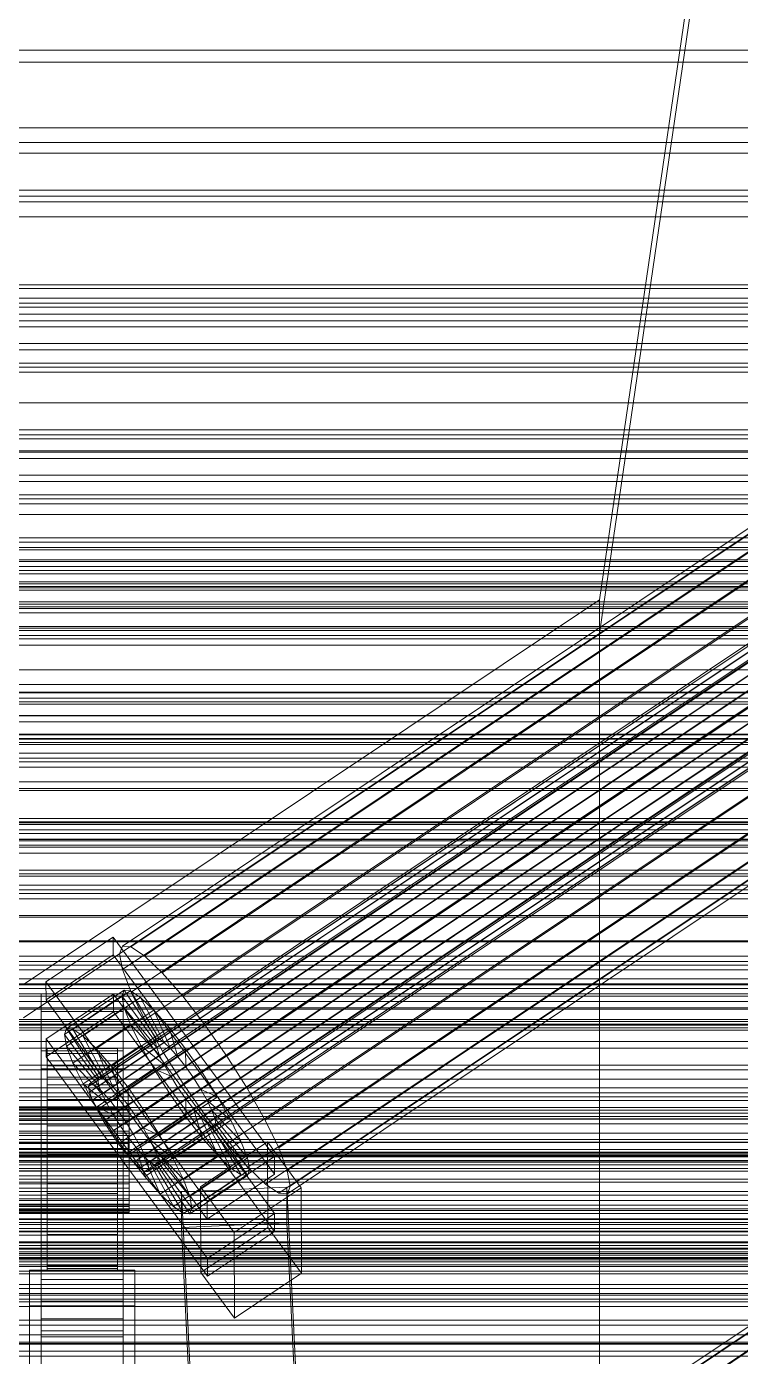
# Model space of a CAD drawing. Header units: millimetres. Extents: x -1970 to 59977, y -65068 to 6837.
# Drawn here: x 130.5 to 252.4, y -32609.7 to -32382.8 of the extents above; entities that cross this region are included whole.
import ezdxf

# ---------------------------------------------------------------- set-up
doc = ezdxf.new("R2010")
doc.units = ezdxf.units.MM
for name, color, linetype, lineweight in [('frontal_C01', 7, 'Continuous', 0), ('frontal_C02', 7, 'Continuous', 0), ('frontal_C03', 7, 'Continuous', 0), ('frontal_C03-dry', 7, 'Continuous', 0)]:
    doc.layers.add(name, color=color, linetype=linetype, lineweight=lineweight)

msp = doc.modelspace()

# ---------------------------------------------------------------- linework, layer by layer
at = {"layer": 'frontal_C01'}
for p, q in [((228.298, -32480.607), (250, -32332.673)), ((250, -32338.392), (228.298, -32486.326)), ((300, -32388.85), (-300, -32388.85)), ((300, -32412.647), (-300, -32412.647)), ((146.383, -32541.007), (330.692, -32418.009)), ((146.872, -32539.682), (331.181, -32416.683)), ((148.32, -32539.796), (332.629, -32416.798)), ((150.629, -32541.344), (334.938, -32418.346)), ((141.045, -32563.641), (354.844, -32420.963)), ((141.218, -32563.171), (355.017, -32420.493)), ((141.224, -32564.589), (355.022, -32421.911)), ((141.731, -32563.211), (355.53, -32420.534)), ((142.549, -32563.76), (356.348, -32421.082)), ((143.617, -32564.778), (357.415, -32422.101)), ((146.887, -32543.684), (331.197, -32420.685)), ((153.641, -32544.219), (337.95, -32421.221)), ((141.742, -32565.951), (355.541, -32423.273)), ((144.861, -32566.198), (358.659, -32423.52)), ((148.35, -32547.528), (332.659, -32424.529)), ((142.565, -32567.634), (356.363, -32424.956)), ((143.635, -32569.523), (357.434, -32426.845)), ((359.995, -32425.244), (146.196, -32567.922)), ((147.533, -32569.832), (361.332, -32427.154)), ((157.152, -32548.225), (341.461, -32425.227)), ((300, -32427.445), (-300, -32427.445)), ((144.881, -32571.49), (358.68, -32428.812)), ((148.779, -32571.799), (362.578, -32429.121)), ((150.672, -32552.278), (334.981, -32429.279)), ((146.218, -32573.401), (360.017, -32430.723)), ((149.85, -32573.689), (363.648, -32431.011)), ((345.231, -32430.092), (160.922, -32553.09)), ((147.554, -32575.124), (361.352, -32432.447)), ((148.798, -32576.544), (362.596, -32433.866)), ((150.672, -32575.372), (364.471, -32432.694)), ((149.865, -32577.563), (363.664, -32434.885)), ((150.683, -32578.111), (364.482, -32435.433)), ((151.191, -32576.734), (364.989, -32434.056)), ((151.196, -32578.152), (364.995, -32435.474)), ((151.369, -32577.682), (365.168, -32435.004)), ((153.694, -32557.61), (338.003, -32434.612)), ((164.693, -32558.482), (349.002, -32435.484)), ((157.211, -32563.161), (341.52, -32440.163)), ((168.21, -32564.033), (352.519, -32441.035)), ((160.982, -32568.553), (345.291, -32445.554)), ((171.232, -32569.365), (355.541, -32446.367)), ((164.752, -32573.417), (349.061, -32450.419)), ((173.554, -32574.115), (357.863, -32451.117)), ((168.263, -32577.424), (352.572, -32454.426)), ((-300, -32455.157), (300, -32455.157)), ((175.016, -32577.959), (359.326, -32454.961)), ((171.275, -32580.299), (355.584, -32457.301)), ((173.584, -32581.846), (357.893, -32458.848)), ((175.032, -32581.961), (359.341, -32458.963)), ((175.521, -32580.635), (359.83, -32457.637)), ((342.5, -32472.077), (-342.5, -32472.077)), ((300, -32471.662), (-300, -32471.662)), ((342.5, -32473.747), (-342.5, -32473.747)), ((342.5, -32476.171), (-342.5, -32476.171)), ((342.5, -32480.929), (-342.5, -32480.929)), ((228.298, -32480.607), (130, -32546.206)), ((228.298, -32616.845), (228.298, -32480.607)), ((228.298, -32480.607), (228.298, -32486.326)), ((342.5, -32485.407), (-342.5, -32485.407)), ((130, -32551.925), (228.298, -32486.326)), ((228.298, -32486.326), (228.298, -32622.564)), ((342.5, -32492.528), (-342.5, -32492.528)), ((-342.5, -32498.378), (342.5, -32498.378)), ((300, -32501.4), (-300, -32501.4)), ((342.5, -32506.778), (-342.5, -32506.778)), ((342.5, -32513.11), (-342.5, -32513.11)), ((300, -32518.488), (-300, -32518.488)), ((342.5, -32521.511), (-342.5, -32521.511)), ((342.5, -32527.361), (-342.5, -32527.361)), ((342.5, -32534.482), (-342.5, -32534.482)), ((133.809, -32545.781), (145.277, -32538.128)), ((145.277, -32538.128), (145.289, -32541.171)), ((145.277, -32538.128), (172.809, -32575.571)), ((342.5, -32538.96), (-342.5, -32538.96)), ((146.383, -32541.007), (146.872, -32539.682)), ((146.872, -32539.682), (148.32, -32539.796)), ((148.32, -32539.796), (150.629, -32541.344)), ((145.289, -32541.171), (133.821, -32548.825)), ((172.821, -32578.615), (145.289, -32541.171)), ((146.887, -32543.684), (146.383, -32541.007)), ((150.629, -32541.344), (153.641, -32544.219)), ((342.5, -32543.718), (-342.5, -32543.718)), ((148.35, -32547.528), (146.887, -32543.684)), ((153.641, -32544.219), (157.152, -32548.225)), ((342.5, -32546.141), (-342.5, -32546.141)), ((133.821, -32548.825), (133.809, -32545.781)), ((161.341, -32583.225), (133.809, -32545.781)), ((137.313, -32553.755), (147.143, -32547.195)), ((138.396, -32553.841), (148.226, -32547.281)), ((147.143, -32547.195), (146.777, -32548.187)), ((148.226, -32547.281), (147.143, -32547.195)), ((147.143, -32547.195), (152.686, -32555.518)), ((149.953, -32548.438), (148.226, -32547.281)), ((148.226, -32547.281), (153.199, -32555.558)), ((342.5, -32547.812), (-342.5, -32547.812)), ((300, -32548.226), (-300, -32548.226)), ((133, -32550.863), (133, -32547.819)), ((133, -32547.819), (147, -32547.819)), ((133, -32593.541), (133, -32547.819)), ((133.821, -32548.825), (161.353, -32586.268)), ((133.847, -32555.521), (145.315, -32547.868)), ((136.948, -32554.746), (146.777, -32548.187)), ((140.123, -32554.998), (149.953, -32548.438)), ((145.315, -32547.868), (145.327, -32550.911)), ((145.315, -32547.868), (172.847, -32585.311)), ((146.777, -32548.187), (152.513, -32555.987)), ((146.777, -32548.187), (147.155, -32550.188)), ((147, -32547.819), (147, -32550.863)), ((147, -32547.819), (147, -32593.541)), ((150.672, -32552.278), (148.35, -32547.528)), ((152.207, -32550.589), (149.953, -32548.438)), ((149.953, -32548.438), (154.017, -32556.107)), ((157.152, -32548.225), (160.922, -32553.09)), ((147, -32550.863), (133, -32550.863)), ((133, -32550.863), (133, -32596.585)), ((145.327, -32550.911), (133.859, -32558.565)), ((137.325, -32556.748), (147.155, -32550.188)), ((142.377, -32557.149), (152.207, -32550.589)), ((172.859, -32588.355), (145.327, -32550.911)), ((147, -32596.585), (147, -32550.863)), ((147.155, -32550.188), (152.692, -32556.936)), ((147.155, -32550.188), (148.249, -32553.064)), ((154.833, -32553.586), (152.207, -32550.589)), ((152.207, -32550.589), (155.085, -32557.125)), ((136.948, -32554.746), (137.313, -32553.755)), ((142.856, -32562.077), (137.313, -32553.755)), ((137.313, -32553.755), (138.396, -32553.841)), ((143.369, -32562.118), (138.396, -32553.841)), ((138.396, -32553.841), (140.123, -32554.998)), ((138.419, -32559.624), (148.249, -32553.064)), ((145.003, -32560.146), (154.833, -32553.586)), ((146.383, -32677.246), (330.692, -32554.247)), ((146.872, -32675.92), (331.181, -32552.922)), ((148.249, -32553.064), (153.21, -32558.298)), ((148.249, -32553.064), (149.985, -32556.617)), ((148.32, -32676.035), (332.629, -32553.036)), ((153.694, -32557.61), (150.672, -32552.278)), ((157.653, -32557.225), (154.833, -32553.586)), ((154.833, -32553.586), (156.329, -32558.545)), ((160.922, -32553.09), (164.693, -32558.482)), ((133.859, -32558.565), (133.847, -32555.521)), ((161.379, -32592.965), (133.847, -32555.521)), ((142.683, -32562.547), (136.948, -32554.746)), ((137.325, -32556.748), (136.948, -32554.746)), ((144.188, -32562.666), (140.123, -32554.998)), ((140.123, -32554.998), (142.377, -32557.149)), ((152.513, -32555.987), (142.683, -32562.547)), ((152.686, -32555.518), (142.856, -32562.077)), ((153.199, -32555.558), (143.369, -32562.118)), ((154.017, -32556.107), (144.188, -32562.666)), ((150.629, -32677.582), (334.938, -32554.584)), ((152.513, -32555.987), (152.686, -32555.518)), ((152.692, -32556.936), (152.513, -32555.987)), ((152.686, -32555.518), (153.199, -32555.558)), ((153.199, -32555.558), (154.017, -32556.107)), ((154.017, -32556.107), (155.085, -32557.125)), ((133, -32560.603), (133, -32557.559)), ((133, -32557.559), (147, -32557.559)), ((133, -32603.281), (133, -32557.559)), ((133.859, -32558.565), (161.391, -32596.008)), ((134, -32567.13), (134, -32557.141)), ((134, -32557.141), (134, -32557.554)), ((134, -32557.141), (146, -32557.141)), ((134, -32558.021), (134, -32557.141)), ((134, -32567.325), (134, -32557.554)), ((134, -32557.554), (134, -32559.233)), ((134, -32557.554), (146, -32557.554)), ((134, -32567.546), (134, -32558.021)), ((134, -32558.021), (146, -32558.021)), ((134, -32560.134), (134, -32558.021)), ((142.862, -32563.495), (137.325, -32556.748)), ((138.419, -32559.624), (137.325, -32556.748)), ((140.156, -32563.177), (149.985, -32556.617)), ((145.255, -32563.685), (142.377, -32557.149)), ((142.377, -32557.149), (145.003, -32560.146)), ((152.692, -32556.936), (142.862, -32563.495)), ((153.21, -32558.298), (143.38, -32564.857)), ((155.085, -32557.125), (145.255, -32563.685)), ((146, -32557.554), (146, -32557.141)), ((146, -32557.141), (146, -32567.13)), ((146, -32557.141), (146, -32558.021)), ((146, -32559.233), (146, -32557.554)), ((146, -32557.554), (146, -32567.325)), ((146, -32558.021), (146, -32567.546)), ((146, -32558.021), (146, -32560.134)), ((156.329, -32558.545), (146.499, -32565.105)), ((146.887, -32679.922), (331.197, -32556.924)), ((147, -32557.559), (147, -32560.603)), ((147, -32557.559), (147, -32603.281)), ((157.653, -32557.225), (147.823, -32563.785)), ((149.985, -32556.617), (154.033, -32559.981)), ((149.985, -32556.617), (152.246, -32560.606)), ((153.21, -32558.298), (152.692, -32556.936)), ((154.033, -32559.981), (153.21, -32558.298)), ((157.211, -32563.161), (153.694, -32557.61)), ((155.085, -32557.125), (156.329, -32558.545)), ((156.329, -32558.545), (157.665, -32560.269)), ((157.665, -32560.269), (157.653, -32557.225)), ((160.474, -32561.258), (157.653, -32557.225)), ((164.693, -32558.482), (168.21, -32564.033)), ((147, -32560.603), (133, -32560.603)), ((133, -32560.603), (133, -32606.325)), ((134, -32568.12), (134, -32559.233)), ((134, -32559.233), (134, -32562.062)), ((134, -32559.233), (146, -32559.233)), ((134, -32568.548), (134, -32560.134)), ((134, -32560.134), (146, -32560.134)), ((134, -32563.337), (134, -32560.134)), ((143.38, -32564.857), (138.419, -32559.624)), ((140.156, -32563.177), (138.419, -32559.624)), ((142.416, -32567.166), (152.246, -32560.606)), ((154.033, -32559.981), (144.203, -32566.541)), ((146.499, -32565.105), (145.003, -32560.146)), ((145.003, -32560.146), (147.823, -32563.785)), ((146, -32562.062), (146, -32559.233)), ((146, -32559.233), (146, -32568.12)), ((146, -32560.134), (146, -32568.548)), ((146, -32560.134), (146, -32563.337)), ((147, -32606.325), (147, -32560.603)), ((147.835, -32566.829), (157.665, -32560.269)), ((152.246, -32560.606), (155.103, -32561.87)), ((152.246, -32560.606), (154.877, -32564.758)), ((155.103, -32561.87), (154.033, -32559.981)), ((157.665, -32560.269), (159.001, -32562.179)), ((134, -32569.461), (134, -32562.062)), ((134, -32562.062), (134, -32565.849)), ((134, -32562.062), (146, -32562.062)), ((134, -32570.065), (134, -32563.337)), ((134, -32563.337), (146, -32563.337)), ((134, -32567.411), (134, -32563.337)), ((144.203, -32566.541), (140.156, -32563.177)), ((142.416, -32567.166), (140.156, -32563.177)), ((141.045, -32563.641), (141.218, -32563.171)), ((141.218, -32563.171), (141.731, -32563.211)), ((141.731, -32563.211), (142.549, -32563.76)), ((142.856, -32562.077), (142.683, -32562.547)), ((142.683, -32562.547), (142.862, -32563.495)), ((143.369, -32562.118), (142.856, -32562.077)), ((144.188, -32562.666), (143.369, -32562.118)), ((145.255, -32563.685), (144.188, -32562.666)), ((155.103, -32561.87), (145.274, -32568.43)), ((146, -32565.849), (146, -32562.062)), ((146, -32562.062), (146, -32569.461)), ((146, -32563.337), (146, -32570.065)), ((146, -32563.337), (146, -32567.411)), ((159.001, -32562.179), (149.171, -32568.739)), ((150.644, -32567.818), (160.474, -32561.258)), ((156.35, -32563.837), (155.103, -32561.87)), ((160.982, -32568.553), (157.211, -32563.161)), ((160.474, -32561.258), (159.001, -32562.179)), ((159.001, -32562.179), (160.247, -32564.146)), ((163.105, -32565.41), (160.474, -32561.258)), ((300, -32564.732), (-300, -32564.732)), ((141.224, -32564.589), (141.045, -32563.641)), ((141.742, -32565.951), (141.224, -32564.589)), ((142.549, -32563.76), (143.617, -32564.778)), ((142.862, -32563.495), (143.38, -32564.857)), ((143.38, -32564.857), (144.203, -32566.541)), ((143.617, -32564.778), (144.861, -32566.198)), ((145.047, -32571.318), (154.877, -32564.758)), ((146.499, -32565.105), (145.255, -32563.685)), ((147.835, -32566.829), (146.499, -32565.105)), ((156.35, -32563.837), (146.52, -32570.397)), ((147.823, -32563.785), (147.835, -32566.829)), ((147.823, -32563.785), (150.644, -32567.818)), ((160.247, -32564.146), (150.417, -32570.706)), ((153.275, -32571.97), (163.105, -32565.41)), ((154.877, -32564.758), (156.35, -32563.837)), ((154.877, -32564.758), (157.698, -32568.791)), ((157.686, -32565.747), (156.35, -32563.837)), ((163.105, -32565.41), (160.247, -32564.146)), ((160.247, -32564.146), (161.318, -32566.035)), ((165.365, -32569.399), (163.105, -32565.41)), ((168.21, -32564.033), (171.232, -32569.365)), ((-148, -32567.13), (148, -32567.13)), ((-148, -32567.325), (148, -32567.325)), ((-148, -32567.546), (148, -32567.546)), ((134, -32571.254), (134, -32565.849)), ((134, -32565.849), (134, -32570.336)), ((134, -32565.849), (146, -32565.849)), ((134, -32567.325), (134, -32567.13)), ((146, -32567.13), (134, -32567.13)), ((134, -32567.13), (134, -32567.546)), ((134, -32568.12), (134, -32567.325)), ((146, -32567.325), (134, -32567.325)), ((134, -32571.994), (134, -32567.411)), ((134, -32567.411), (146, -32567.411)), ((134, -32572.078), (134, -32567.411)), ((146, -32567.546), (134, -32567.546)), ((134, -32567.546), (134, -32568.548)), ((142.565, -32567.634), (141.742, -32565.951)), ((145.274, -32568.43), (142.416, -32567.166)), ((145.047, -32571.318), (142.416, -32567.166)), ((143.635, -32569.523), (142.565, -32567.634)), ((144.203, -32566.541), (145.274, -32568.43)), ((144.861, -32566.198), (146.196, -32567.922)), ((146, -32570.336), (146, -32565.849)), ((146, -32565.849), (146, -32571.254)), ((146, -32567.13), (146, -32567.325)), ((146, -32567.546), (146, -32567.13)), ((146, -32567.325), (146, -32568.12)), ((146, -32567.411), (146, -32571.994)), ((146, -32567.411), (146, -32572.078)), ((146, -32568.548), (146, -32567.546)), ((149.171, -32568.739), (147.835, -32566.829)), ((157.686, -32565.747), (147.856, -32572.307)), ((148, -32567.325), (148, -32567.13)), ((148, -32567.13), (148, -32567.546)), ((148, -32568.12), (148, -32567.325)), ((148, -32567.546), (148, -32568.548)), ((149.171, -32568.739), (150.644, -32567.818)), ((159.022, -32567.471), (149.192, -32574.031)), ((150.644, -32567.818), (153.275, -32571.97)), ((161.318, -32566.035), (151.488, -32572.595)), ((162.14, -32567.718), (152.311, -32574.278)), ((157.698, -32568.791), (157.686, -32565.747)), ((159.022, -32567.471), (157.686, -32565.747)), ((160.518, -32572.43), (159.022, -32567.471)), ((160.266, -32568.891), (159.022, -32567.471)), ((165.365, -32569.399), (161.318, -32566.035)), ((161.318, -32566.035), (162.14, -32567.718)), ((167.102, -32572.952), (162.14, -32567.718)), ((162.14, -32567.718), (162.659, -32569.08)), ((-148, -32568.12), (148, -32568.12)), ((-148, -32568.548), (148, -32568.548)), ((-148, -32569.461), (148, -32569.461)), ((-148, -32570.065), (148, -32570.065)), ((134, -32569.461), (134, -32568.12)), ((146, -32568.12), (134, -32568.12)), ((146, -32568.548), (134, -32568.548)), ((134, -32568.548), (134, -32570.065)), ((134, -32571.254), (134, -32569.461)), ((146, -32569.461), (134, -32569.461)), ((146, -32570.065), (134, -32570.065)), ((134, -32570.065), (134, -32571.994)), ((144.881, -32571.49), (143.635, -32569.523)), ((145.274, -32568.43), (146.52, -32570.397)), ((146, -32568.12), (146, -32569.461)), ((146, -32570.065), (146, -32568.548)), ((146, -32569.461), (146, -32571.254)), ((146, -32571.994), (146, -32570.065)), ((146.196, -32567.922), (147.533, -32569.832)), ((147.533, -32569.832), (148.779, -32571.799)), ((147.868, -32575.351), (157.698, -32568.791)), ((148, -32569.461), (148, -32568.12)), ((148, -32568.548), (148, -32570.065)), ((148, -32571.254), (148, -32569.461)), ((148, -32570.065), (148, -32571.994)), ((150.417, -32570.706), (149.171, -32568.739)), ((160.266, -32568.891), (150.436, -32575.451)), ((161.333, -32569.909), (151.503, -32576.469)), ((162.659, -32569.08), (152.829, -32575.64)), ((162.837, -32570.029), (153.008, -32576.589)), ((155.535, -32575.959), (165.365, -32569.399)), ((157.698, -32568.791), (160.518, -32572.43)), ((163.144, -32575.427), (160.266, -32568.891)), ((161.333, -32569.909), (160.266, -32568.891)), ((164.752, -32573.417), (160.982, -32568.553)), ((165.397, -32577.578), (161.333, -32569.909)), ((162.151, -32570.458), (161.333, -32569.909)), ((168.196, -32575.828), (162.659, -32569.08)), ((162.659, -32569.08), (162.837, -32570.029)), ((162.837, -32570.029), (162.664, -32570.498)), ((168.573, -32577.829), (162.837, -32570.029)), ((167.102, -32572.952), (165.365, -32569.399)), ((171.232, -32569.365), (173.554, -32574.115)), ((-148, -32571.254), (148, -32571.254)), ((-148, -32571.994), (148, -32571.994)), ((134, -32570.336), (134, -32573.38)), ((146, -32570.336), (134, -32570.336)), ((134, -32570.336), (134, -32575.218)), ((134, -32573.38), (134, -32571.254)), ((146, -32571.254), (134, -32571.254)), ((146, -32571.994), (134, -32571.994)), ((134, -32571.994), (134, -32574.205)), ((134, -32574.205), (134, -32572.078)), ((134, -32572.078), (146, -32572.078)), ((134, -32577.021), (134, -32572.078)), ((146.218, -32573.401), (144.881, -32571.49)), ((146.52, -32570.397), (145.047, -32571.318)), ((147.868, -32575.351), (145.047, -32571.318)), ((146, -32573.38), (146, -32570.336)), ((146, -32575.218), (146, -32570.336)), ((146, -32571.254), (146, -32573.38)), ((146, -32574.205), (146, -32571.994)), ((146, -32572.078), (146, -32574.205)), ((146, -32572.078), (146, -32577.021)), ((146.52, -32570.397), (147.856, -32572.307)), ((147.856, -32572.307), (147.868, -32575.351)), ((147.856, -32572.307), (149.192, -32574.031)), ((148, -32573.38), (148, -32571.254)), ((148, -32571.994), (148, -32574.205)), ((148.779, -32571.799), (149.85, -32573.689)), ((151.488, -32572.595), (150.417, -32570.706)), ((150.417, -32570.706), (153.275, -32571.97)), ((150.688, -32578.99), (160.518, -32572.43)), ((162.151, -32570.458), (152.321, -32577.018)), ((162.664, -32570.498), (152.835, -32577.058)), ((153.275, -32571.97), (155.535, -32575.959)), ((160.518, -32572.43), (163.144, -32575.427)), ((167.125, -32578.735), (162.151, -32570.458)), ((162.664, -32570.498), (162.151, -32570.458)), ((168.208, -32578.821), (162.664, -32570.498)), ((148, -32573.38), (-148, -32573.38)), ((-148, -32574.205), (148, -32574.205)), ((134, -32573.38), (146, -32573.38)), ((134, -32575.692), (134, -32573.38)), ((146, -32574.205), (134, -32574.205)), ((134, -32574.205), (134, -32576.547)), ((146, -32573.38), (146, -32575.692)), ((146, -32576.547), (146, -32574.205)), ((147.554, -32575.124), (146.218, -32573.401)), ((148, -32575.692), (148, -32573.38)), ((148, -32574.205), (148, -32576.547)), ((149.192, -32574.031), (150.688, -32578.99)), ((149.192, -32574.031), (150.436, -32575.451)), ((149.85, -32573.689), (150.672, -32575.372)), ((152.311, -32574.278), (151.488, -32572.595)), ((151.488, -32572.595), (155.535, -32575.959)), ((152.829, -32575.64), (152.311, -32574.278)), ((152.311, -32574.278), (157.272, -32579.512)), ((157.272, -32579.512), (167.102, -32572.952)), ((160.19, -32580.751), (171.658, -32573.098)), ((168.263, -32577.424), (164.752, -32573.417)), ((168.196, -32575.828), (167.102, -32572.952)), ((171.658, -32573.098), (171.715, -32587.708)), ((171.658, -32573.098), (177.394, -32580.899)), ((173.554, -32574.115), (175.016, -32577.959)), ((-148, -32575.692), (148, -32575.692)), ((-148, -32576.547), (148, -32576.547)), ((134, -32575.692), (134, -32575.218)), ((134, -32575.218), (134, -32580.16)), ((134, -32575.218), (146, -32575.218)), ((134, -32578.033), (134, -32575.692)), ((146, -32575.692), (134, -32575.692)), ((134, -32576.547), (134, -32577.021)), ((146, -32576.547), (134, -32576.547)), ((134, -32576.547), (134, -32578.859)), ((146, -32580.16), (146, -32575.218)), ((146, -32575.218), (146, -32575.692)), ((146, -32575.692), (146, -32578.033)), ((146, -32577.021), (146, -32576.547)), ((146, -32578.859), (146, -32576.547)), ((148.798, -32576.544), (147.554, -32575.124)), ((150.688, -32578.99), (147.868, -32575.351)), ((148, -32578.033), (148, -32575.692)), ((148, -32576.547), (148, -32578.859)), ((149.865, -32577.563), (148.798, -32576.544)), ((150.436, -32575.451), (153.314, -32581.987)), ((150.436, -32575.451), (151.503, -32576.469)), ((150.672, -32575.372), (151.191, -32576.734)), ((151.191, -32576.734), (151.369, -32577.682)), ((151.503, -32576.469), (155.567, -32584.138)), ((151.503, -32576.469), (152.321, -32577.018)), ((153.008, -32576.589), (152.829, -32575.64)), ((152.829, -32575.64), (158.366, -32582.388)), ((152.835, -32577.058), (153.008, -32576.589)), ((153.008, -32576.589), (158.743, -32584.389)), ((153.314, -32581.987), (163.144, -32575.427)), ((155.535, -32575.959), (157.272, -32579.512)), ((158.366, -32582.388), (168.196, -32575.828)), ((172.809, -32575.571), (161.341, -32583.225)), ((163.144, -32575.427), (165.397, -32577.578)), ((168.573, -32577.829), (168.196, -32575.828)), ((172.821, -32578.615), (172.809, -32575.571)), ((-148, -32578.033), (148, -32578.033)), ((-148, -32578.859), (148, -32578.859)), ((134, -32577.021), (146, -32577.021)), ((134, -32581.903), (134, -32577.021)), ((134, -32580.244), (134, -32578.033)), ((134, -32578.033), (134, -32580.16)), ((146, -32578.033), (134, -32578.033)), ((134, -32578.859), (134, -32581.903)), ((146, -32578.859), (134, -32578.859)), ((134, -32578.859), (134, -32580.984)), ((146, -32577.021), (146, -32581.903)), ((146, -32580.16), (146, -32578.033)), ((146, -32578.033), (146, -32580.244)), ((146, -32581.903), (146, -32578.859)), ((146, -32580.984), (146, -32578.859)), ((148, -32580.244), (148, -32578.033)), ((148, -32578.859), (148, -32580.984)), ((150.683, -32578.111), (149.865, -32577.563)), ((151.196, -32578.152), (150.683, -32578.111)), ((153.314, -32581.987), (150.688, -32578.99)), ((151.369, -32577.682), (151.196, -32578.152)), ((152.321, -32577.018), (157.295, -32585.295)), ((152.321, -32577.018), (152.835, -32577.058)), ((152.835, -32577.058), (158.378, -32585.381)), ((155.567, -32584.138), (165.397, -32577.578)), ((157.295, -32585.295), (167.125, -32578.735)), ((158.378, -32585.381), (168.208, -32578.821)), ((158.743, -32584.389), (168.573, -32577.829)), ((161.353, -32586.268), (172.821, -32578.615)), ((165.397, -32577.578), (167.125, -32578.735)), ((167.125, -32578.735), (168.208, -32578.821)), ((168.208, -32578.821), (168.573, -32577.829)), ((171.275, -32580.299), (168.263, -32577.424)), ((175.016, -32577.959), (175.521, -32580.635)), ((-148, -32580.244), (148, -32580.244)), ((-148, -32580.984), (148, -32580.984)), ((134, -32580.16), (134, -32584.828)), ((134, -32580.16), (146, -32580.16)), ((134, -32582.174), (134, -32580.244)), ((134, -32580.244), (134, -32584.828)), ((146, -32580.244), (134, -32580.244)), ((134, -32580.984), (134, -32586.39)), ((146, -32580.984), (134, -32580.984)), ((134, -32580.984), (134, -32582.778)), ((146, -32584.828), (146, -32580.16)), ((146, -32584.828), (146, -32580.244)), ((146, -32580.244), (146, -32582.174)), ((146, -32586.39), (146, -32580.984)), ((146, -32582.778), (146, -32580.984)), ((148, -32582.174), (148, -32580.244)), ((148, -32580.984), (148, -32582.778)), ((156.962, -32581.581), (174.943, -32580.79)), ((157.272, -32579.512), (158.366, -32582.388)), ((160.247, -32595.361), (160.19, -32580.751)), ((165.926, -32588.552), (160.19, -32580.751)), ((177.394, -32580.899), (165.926, -32588.552)), ((173.584, -32581.846), (171.275, -32580.299)), ((174.943, -32580.79), (174.943, -32586.878)), ((174.943, -32580.79), (177.811, -32639.932)), ((175.521, -32580.635), (175.032, -32581.961)), ((177.451, -32595.509), (177.394, -32580.899)), ((-148, -32582.174), (148, -32582.174)), ((-148, -32582.778), (148, -32582.778)), ((-148, -32583.691), (148, -32583.691)), ((134, -32581.903), (146, -32581.903)), ((134, -32586.39), (134, -32581.903)), ((134, -32583.691), (134, -32582.174)), ((134, -32582.174), (134, -32588.902)), ((146, -32582.174), (134, -32582.174)), ((134, -32582.778), (134, -32590.177)), ((146, -32582.778), (134, -32582.778)), ((134, -32582.778), (134, -32584.118)), ((134, -32584.692), (134, -32583.691)), ((134, -32583.691), (134, -32592.104)), ((146, -32583.691), (134, -32583.691)), ((146, -32581.903), (146, -32586.39)), ((146, -32588.902), (146, -32582.174)), ((146, -32582.174), (146, -32583.691)), ((146, -32590.177), (146, -32582.778)), ((146, -32584.118), (146, -32582.778)), ((146, -32592.104), (146, -32583.691)), ((146, -32583.691), (146, -32584.692)), ((148, -32583.691), (148, -32582.174)), ((148, -32582.778), (148, -32584.118)), ((148, -32584.692), (148, -32583.691)), ((155.567, -32584.138), (153.314, -32581.987)), ((156.962, -32587.67), (156.962, -32581.581)), ((159.83, -32640.723), (156.962, -32581.581)), ((158.366, -32582.388), (158.743, -32584.389)), ((161.341, -32583.225), (161.353, -32586.268)), ((175.032, -32581.961), (173.584, -32581.846)), ((-148, -32584.118), (148, -32584.118)), ((-148, -32584.692), (148, -32584.692)), ((-148, -32584.913), (148, -32584.913)), ((-148, -32585.109), (148, -32585.109)), ((134, -32584.118), (134, -32593.006)), ((146, -32584.118), (134, -32584.118)), ((134, -32584.118), (134, -32584.913)), ((134, -32585.109), (134, -32584.692)), ((134, -32584.692), (134, -32594.218)), ((146, -32584.692), (134, -32584.692)), ((134, -32584.828), (134, -32588.902)), ((134, -32584.828), (146, -32584.828)), ((134, -32584.913), (134, -32594.685)), ((146, -32584.913), (134, -32584.913)), ((134, -32584.913), (134, -32585.109)), ((134, -32585.109), (134, -32595.098)), ((146, -32585.109), (134, -32585.109)), ((146, -32593.006), (146, -32584.118)), ((146, -32584.913), (146, -32584.118)), ((146, -32594.218), (146, -32584.692)), ((146, -32584.692), (146, -32585.109)), ((146, -32588.902), (146, -32584.828)), ((146, -32594.685), (146, -32584.913)), ((146, -32585.109), (146, -32584.913)), ((146, -32595.098), (146, -32585.109)), ((148, -32584.118), (148, -32584.913)), ((148, -32585.109), (148, -32584.692)), ((148, -32584.913), (148, -32585.109)), ((157.295, -32585.295), (155.567, -32584.138)), ((158.378, -32585.381), (157.295, -32585.295)), ((158.743, -32584.389), (158.378, -32585.381)), ((172.847, -32585.311), (161.379, -32592.965)), ((172.859, -32588.355), (172.847, -32585.311)), ((134, -32586.39), (146, -32586.39)), ((134, -32590.177), (134, -32586.39)), ((146, -32586.39), (146, -32590.177)), ((174.943, -32586.878), (156.962, -32587.67)), ((159.83, -32646.811), (156.962, -32587.67)), ((171.715, -32587.708), (160.247, -32595.361)), ((177.451, -32595.509), (171.715, -32587.708)), ((177.811, -32646.02), (174.943, -32586.878)), ((134, -32588.902), (134, -32592.104)), ((134, -32588.902), (146, -32588.902)), ((134, -32590.177), (146, -32590.177)), ((134, -32593.006), (134, -32590.177)), ((146, -32592.104), (146, -32588.902)), ((146, -32590.177), (146, -32593.006)), ((161.391, -32596.008), (172.859, -32588.355)), ((165.926, -32588.552), (165.983, -32603.162)), ((300, -32592.444), (-300, -32592.444)), ((133, -32605.333), (133, -32590.723)), ((133, -32590.723), (147, -32590.723)), ((133, -32600.249), (133, -32590.723)), ((134, -32592.104), (134, -32594.218)), ((134, -32592.104), (146, -32592.104)), ((146, -32594.218), (146, -32592.104)), ((147, -32590.723), (147, -32605.333)), ((147, -32590.723), (147, -32600.249)), ((131, -32601.072), (131, -32594.984)), ((131, -32594.984), (149, -32594.984)), ((131, -32640.326), (131, -32594.984)), ((147, -32593.541), (133, -32593.541)), ((133, -32593.541), (133, -32596.585)), ((134, -32593.006), (146, -32593.006)), ((134, -32594.685), (134, -32593.006)), ((134, -32594.218), (134, -32595.098)), ((134, -32594.218), (146, -32594.218)), ((134, -32594.685), (146, -32594.685)), ((134, -32595.098), (134, -32594.685)), ((134, -32595.098), (146, -32595.098)), ((146, -32593.006), (146, -32594.685)), ((146, -32595.098), (146, -32594.218)), ((146, -32594.685), (146, -32595.098)), ((147, -32596.585), (147, -32593.541)), ((149, -32594.984), (149, -32601.072)), ((149, -32594.984), (149, -32640.326)), ((161.379, -32592.965), (161.391, -32596.008)), ((133, -32596.585), (147, -32596.585)), ((160.247, -32595.361), (165.983, -32603.162)), ((165.983, -32603.162), (177.451, -32595.509)), ((149, -32601.072), (131, -32601.072)), ((131, -32646.413), (131, -32601.072)), ((147, -32600.249), (133, -32600.249)), ((133, -32600.249), (133, -32614.859)), ((147, -32614.859), (147, -32600.249)), ((149, -32646.413), (149, -32601.072)), ((147, -32603.281), (133, -32603.281)), ((133, -32603.281), (133, -32606.325)), ((147, -32606.325), (147, -32603.281)), ((147, -32605.333), (133, -32605.333)), ((133, -32605.333), (133, -32614.859)), ((133, -32606.325), (147, -32606.325)), ((147, -32614.859), (147, -32605.333)), ((300, -32607.242), (-300, -32607.242))]:
    msp.add_line(p, q, dxfattribs=at)
at = {"layer": 'frontal_C02'}
for p, q in [((-300, -32386.787), (300, -32386.787)), ((300, -32410.695), (-300, -32410.695)), ((300, -32550.456), (-300, -32550.456)), ((-300, -32574.364), (300, -32574.364))]:
    msp.add_line(p, q, dxfattribs=at)
at = {"layer": 'frontal_C03'}
for p, q in [((1250, -32400.062), (-1250, -32400.062)), ((1250, -32402.554), (-1250, -32402.554)), ((1250, -32404.381), (-1250, -32404.381)), ((1250, -32411.687), (-1250, -32411.687)), ((1250, -32415.216), (-1250, -32415.216)), ((1250, -32426.838), (-1250, -32426.838)), ((1250, -32429.109), (-1250, -32429.109)), ((1250, -32429.991), (-1250, -32429.991)), ((1250, -32430.644), (-1250, -32430.644)), ((1250, -32431.828), (-1250, -32431.828)), ((1250, -32432.952), (-1250, -32432.952)), ((-1250, -32434.009), (1250, -32434.009)), ((1250, -32436.861), (-1250, -32436.861)), ((1250, -32437.918), (-1250, -32437.918)), ((1250, -32440.226), (-1250, -32440.226)), ((1250, -32440.879), (-1250, -32440.879)), ((1250, -32441.761), (-1250, -32441.761)), ((1250, -32446.975), (-1250, -32446.975)), ((1250, -32451.567), (-1250, -32451.567)), ((1250, -32452.448), (-1250, -32452.448)), ((1250, -32453.087), (-1250, -32453.087)), ((1250, -32453.102), (-1250, -32453.102)), ((1250, -32455.409), (-1250, -32455.409)), ((-1250, -32456.467), (1250, -32456.467)), ((1250, -32459.319), (-1250, -32459.319)), ((1250, -32460.376), (-1250, -32460.376)), ((1250, -32462.683), (-1250, -32462.683)), ((1250, -32463.337), (-1250, -32463.337)), ((1250, -32464.218), (-1250, -32464.218)), ((1250, -32470.726), (-1250, -32470.726)), ((1250, -32474.025), (-1250, -32474.025)), ((1250, -32474.906), (-1250, -32474.906)), ((1250, -32475.56), (-1250, -32475.56)), ((1570, -32478.303), (-1570, -32478.303)), ((1570, -32478.562), (-1570, -32478.562)), ((-1250, -32477.542), (1250, -32477.542)), ((1250, -32477.867), (-1250, -32477.867)), ((-1250, -32478.924), (1250, -32478.924)), ((1570, -32481.347), (-1570, -32481.347)), ((1570, -32482.085), (-1570, -32482.085)), ((1250, -32481.776), (-1250, -32481.776)), ((1250, -32482.834), (-1250, -32482.834)), ((1250, -32485.141), (-1250, -32485.141)), ((1250, -32485.795), (-1250, -32485.795)), ((1570, -32487.231), (-1570, -32487.231)), ((1570, -32488.335), (-1570, -32488.335)), ((1250, -32486.676), (-1250, -32486.676)), ((-1570, -32495.059), (1570, -32495.059)), ((1570, -32496.361), (-1570, -32496.361)), ((1250, -32496.472), (-1250, -32496.472)), ((1250, -32496.482), (-1250, -32496.482)), ((1250, -32497.364), (-1250, -32497.364)), ((1250, -32498.017), (-1250, -32498.017)), ((1250, -32500.325), (-1250, -32500.325)), ((-1250, -32501.382), (1250, -32501.382)), ((1570, -32503.639), (-1570, -32503.639)), ((1250, -32503.528), (-1250, -32503.528)), ((1250, -32504.234), (-1250, -32504.234)), ((1570, -32504.941), (-1570, -32504.941)), ((1250, -32505.291), (-1250, -32505.291)), ((1250, -32507.599), (-1250, -32507.599)), ((1250, -32508.252), (-1250, -32508.252)), ((1250, -32509.134), (-1250, -32509.134)), ((1570, -32511.665), (-1570, -32511.665)), ((1570, -32512.769), (-1570, -32512.769)), ((1570, -32517.915), (-1570, -32517.915)), ((1570, -32518.653), (-1570, -32518.653)), ((1250, -32518.94), (-1250, -32518.94)), ((1250, -32519.821), (-1250, -32519.821)), ((1570, -32521.438), (-1570, -32521.438)), ((1570, -32521.697), (-1570, -32521.697)), ((1250, -32520.475), (-1250, -32520.475)), ((1250, -32522.458), (-1250, -32522.458)), ((1250, -32522.782), (-1250, -32522.782)), ((-1250, -32523.84), (1250, -32523.84)), ((1250, -32526.692), (-1250, -32526.692)), ((1250, -32527.749), (-1250, -32527.749)), ((1250, -32529.274), (-1250, -32529.274)), ((1250, -32530.056), (-1250, -32530.056)), ((1250, -32530.71), (-1250, -32530.71)), ((1250, -32531.591), (-1250, -32531.591)), ((1250, -32541.398), (-1250, -32541.398)), ((1250, -32542.279), (-1250, -32542.279)), ((1250, -32542.932), (-1250, -32542.932)), ((1250, -32545.24), (-1250, -32545.24)), ((-1250, -32546.297), (1250, -32546.297)), ((1250, -32546.913), (-1250, -32546.913)), ((1250, -32549.149), (-1250, -32549.149)), ((1250, -32550.207), (-1250, -32550.207)), ((-1250, -32552.223), (1250, -32552.223)), ((1250, -32552.514), (-1250, -32552.514)), ((1250, -32553.025), (-1250, -32553.025)), ((1250, -32553.167), (-1250, -32553.167)), ((-1250, -32553.605), (1250, -32553.605)), ((1250, -32554.049), (-1250, -32554.049)), ((-1250, -32555.943), (1250, -32555.943)), ((-1250, -32557.072), (1250, -32557.072)), ((-1250, -32560.791), (1250, -32560.791)), ((-1250, -32562.388), (1250, -32562.388)), ((1250, -32563.855), (-1250, -32563.855)), ((1250, -32564.737), (-1250, -32564.737)), ((1250, -32565.39), (-1250, -32565.39)), ((-1250, -32567.235), (1250, -32567.235)), ((1250, -32567.697), (-1250, -32567.697)), ((1250, -32568.172), (-1250, -32568.172)), ((-1250, -32568.755), (1250, -32568.755)), ((-1250, -32569.191), (1250, -32569.191)), ((1250, -32571.607), (-1250, -32571.607)), ((1250, -32572.664), (-1250, -32572.664)), ((1250, -32573.162), (-1250, -32573.162)), ((-1268, -32575.209), (1268, -32575.209)), ((-1268, -32575.433), (1268, -32575.433)), ((-1268, -32575.597), (1268, -32575.597)), ((-1268, -32576.255), (1268, -32576.255)), ((-1268, -32576.572), (1268, -32576.572)), ((-1250, -32574.835), (1250, -32574.835)), ((1250, -32574.972), (-1250, -32574.972)), ((1250, -32575.625), (-1250, -32575.625)), ((1250, -32576.506), (-1250, -32576.506)), ((-1268, -32577.619), (1268, -32577.619)), ((-1268, -32578.068), (1268, -32578.068)), ((1250, -32577.017), (-1250, -32577.017)), ((-1268, -32579.431), (1268, -32579.431)), ((-1268, -32579.981), (1268, -32579.981)), ((-1268, -32581.568), (1268, -32581.568)), ((1268, -32582.182), (-1268, -32582.182)), ((-1250, -32583.074), (1250, -32583.074)), ((-1268, -32583.886), (1268, -32583.886)), ((-1268, -32584.521), (1268, -32584.521)), ((1250, -32584.784), (-1250, -32584.784)), ((-1250, -32585.332), (1250, -32585.332)), ((-1268, -32586.224), (1268, -32586.224)), ((-1268, -32586.838), (1268, -32586.838)), ((1250, -32586.313), (-1250, -32586.313)), ((1250, -32587.194), (-1250, -32587.194)), ((1250, -32587.848), (-1250, -32587.848)), ((1250, -32588.313), (-1250, -32588.313)), ((-1268, -32588.425), (1268, -32588.425)), ((-1268, -32588.975), (1268, -32588.975)), ((-1268, -32590.339), (1268, -32590.339)), ((1250, -32590.155), (-1250, -32590.155)), ((-1268, -32590.788), (1268, -32590.788)), ((-1268, -32591.834), (1268, -32591.834)), ((-1268, -32592.151), (1268, -32592.151)), ((-1268, -32592.809), (1268, -32592.809)), ((-1250, -32591.212), (1250, -32591.212)), ((-1250, -32591.389), (1250, -32591.389)), ((-1268, -32592.973), (1268, -32592.973)), ((-1268, -32593.197), (1268, -32593.197)), ((-1250, -32593.571), (1250, -32593.571)), ((1250, -32594.065), (-1250, -32594.065)), ((1250, -32595.122), (-1250, -32595.122)), ((1250, -32595.619), (-1250, -32595.619)), ((1250, -32597.429), (-1250, -32597.429)), ((1250, -32597.446), (-1250, -32597.446)), ((1250, -32598.083), (-1250, -32598.083)), ((1250, -32598.964), (-1250, -32598.964)), ((-1250, -32599.215), (1250, -32599.215)), ((1250, -32599.938), (-1250, -32599.938)), ((-1250, -32601.171), (1250, -32601.171)), ((-1250, -32606.018), (1250, -32606.018)), ((-1250, -32607.615), (1250, -32607.615)), ((1250, -32608.77), (-1250, -32608.77)), ((1250, -32609.652), (-1250, -32609.652))]:
    msp.add_line(p, q, dxfattribs=at)
at = {"layer": 'frontal_C03-dry'}
for p, q in [((-1290, -32466), (1290, -32466)), ((1290, -32470), (-1290, -32470)), ((1290, -32500.375), (-1290, -32500.375)), ((-1290, -32504.375), (1290, -32504.375)), ((1290, -32534.75), (-1290, -32534.75)), ((-1290, -32538.75), (1290, -32538.75)), ((1250, -32560), (-1250, -32560)), ((-1250, -32566), (1250, -32566)), ((1290, -32569.125), (-1290, -32569.125)), ((-1250, -32570), (1250, -32570)), ((-1290, -32573.125), (1290, -32573.125)), ((-1250, -32594.375), (1250, -32594.375)), ((1250, -32600.375), (-1250, -32600.375)), ((1290, -32603.5), (-1290, -32603.5)), ((1250, -32604.375), (-1250, -32604.375)), ((-1290, -32607.5), (1290, -32607.5))]:
    msp.add_line(p, q, dxfattribs=at)

doc.saveas('drawing.dxf')
